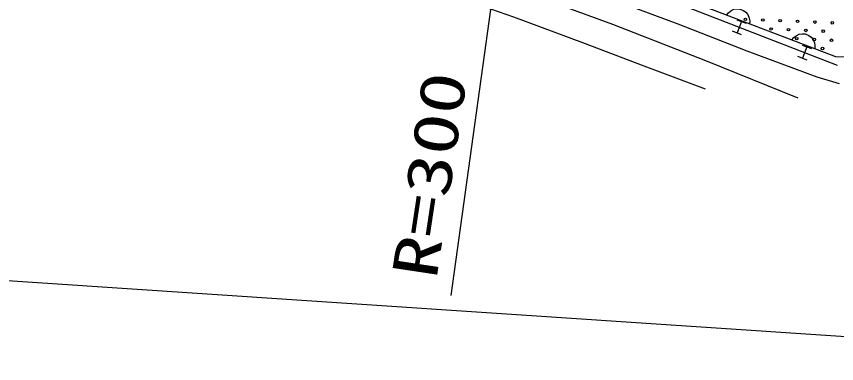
# Model space of a CAD drawing. Units: millimetres, scale not verified. Extents: x 40000 to 680000, y 20000 to 380000.
# Drawn here: x 416625 to 450012, y 247070 to 261205 of the extents above; entities that cross this region are included whole.
import ezdxf
from ezdxf.enums import TextEntityAlignment as Align

# ---------------------------------------------------------------- set-up
doc = ezdxf.new("R2010")
doc.units = ezdxf.units.MM
doc.header["$LTSCALE"] = 1000
doc.layers.add('M-BGD', color=7, linetype='Continuous', lineweight=25)
doc.styles.add('ＭＳ ゴシック', font='')
doc.styles.get('ＭＳ ゴシック').set_extended_font_data('MS Gothic')

# ---------------------------------------------------------------- blocks, each defined once
blk = doc.blocks.new('BUHIN132')
at = {"color": 7, "linetype": 'Continuous', "lineweight": 25}
blk.add_lwpolyline([(122, -485), (0, -474), (-109, -440), (-239, -374), (-324, -282), (-386, -177), (-424, -26), (-418, 96), (-387, 217), (-304, 339), (-224, 421), (-122, 485)], dxfattribs=at)
blk = doc.blocks.new('BUHIN181')
at = {"color": 7, "linetype": 'Continuous', "lineweight": 25}
for p, q in [((-195, -255), (-291, 136)), ((-243, -59), (243, 59)), ((195, 255), (291, -136))]:
    blk.add_line(p, q, dxfattribs=at)

msp = doc.modelspace()

# ---------------------------------------------------------------- linework, layer by layer
at = {"layer": 'M-BGD'}
for p, q in [((438385, 279311), (434309, 249846)), ((449986, 259565), (442014, 262603)), ((442057, 262318), (450042, 259213)), ((458420, 259412), (449986, 259565)), ((342474, 255364), (467051, 247070))]:
    msp.add_line(p, q, dxfattribs=at)
for points in [[(415673, 266999), (417230, 266760), (418767, 266673), (420305, 266525), (421745, 266251), (423177, 265918), (426911, 265110), (430663, 264359), (433502, 263783), (436329, 263148), (438150, 262683), (439954, 262160), (441754, 261564), (443544, 260908), (446362, 259800), (449210, 258746), (450110, 258471)], [(448451, 257872), (444693, 259401), (440909, 260875), (438744, 261665), (436549, 262402), (434947, 262882), (433322, 263306), (431927, 263611), (430520, 263858), (428193, 264177), (425877, 264555), (422775, 265341), (419654, 266069), (418467, 266231), (417262, 266335), (415763, 266393), (414263, 266392), (411485, 266309), (408707, 266288), (405441, 266402), (402175, 266455), (397190, 266286)], [(397114, 265461), (398734, 265437), (401787, 265326), (404848, 265275), (408454, 265308), (412069, 265280), (415125, 265147), (418187, 264953), (420777, 264738), (423363, 264462), (425399, 264190), (427435, 263858), (429113, 263527), (430777, 263138), (432423, 262684), (434052, 262172), (436863, 261185), (439665, 260137), (442162, 259197), (444658, 258258)]]:
    msp.add_lwpolyline(points, dxfattribs=at)
for centre in [(446302, 261090), (447009, 261060), (447715, 261031), (448422, 261001), (449128, 260972), (449835, 260942), (447347, 260692), (448054, 260663), (448760, 260633), (449467, 260604), (448392, 260295), (449099, 260265), (449805, 260236), (449437, 259897)]:
    msp.add_circle(centre, 49.7, dxfattribs=at)

# ---------------------------------------------------------------- block references
at = {"layer": 'M-BGD', "rotation": 235.07012}
for name, p in [('BUHIN132', (446000, 261084)), ('BUHIN181', (446050, 260765)), ('BUHIN132', (448658, 260071)), ('BUHIN181', (448711, 259731))]:
    msp.add_blockref(name, p, dxfattribs=at)

# ---------------------------------------------------------------- texts
at = {"layer": 'M-BGD', "style": 'ＭＳ ゴシック', "width": 1.35}
msp.add_text('R=300', height=1833, rotation=81.4, dxfattribs=at).set_placement((434264, 250375), align=Align.BOTTOM_LEFT)

doc.saveas('drawing.dxf')
